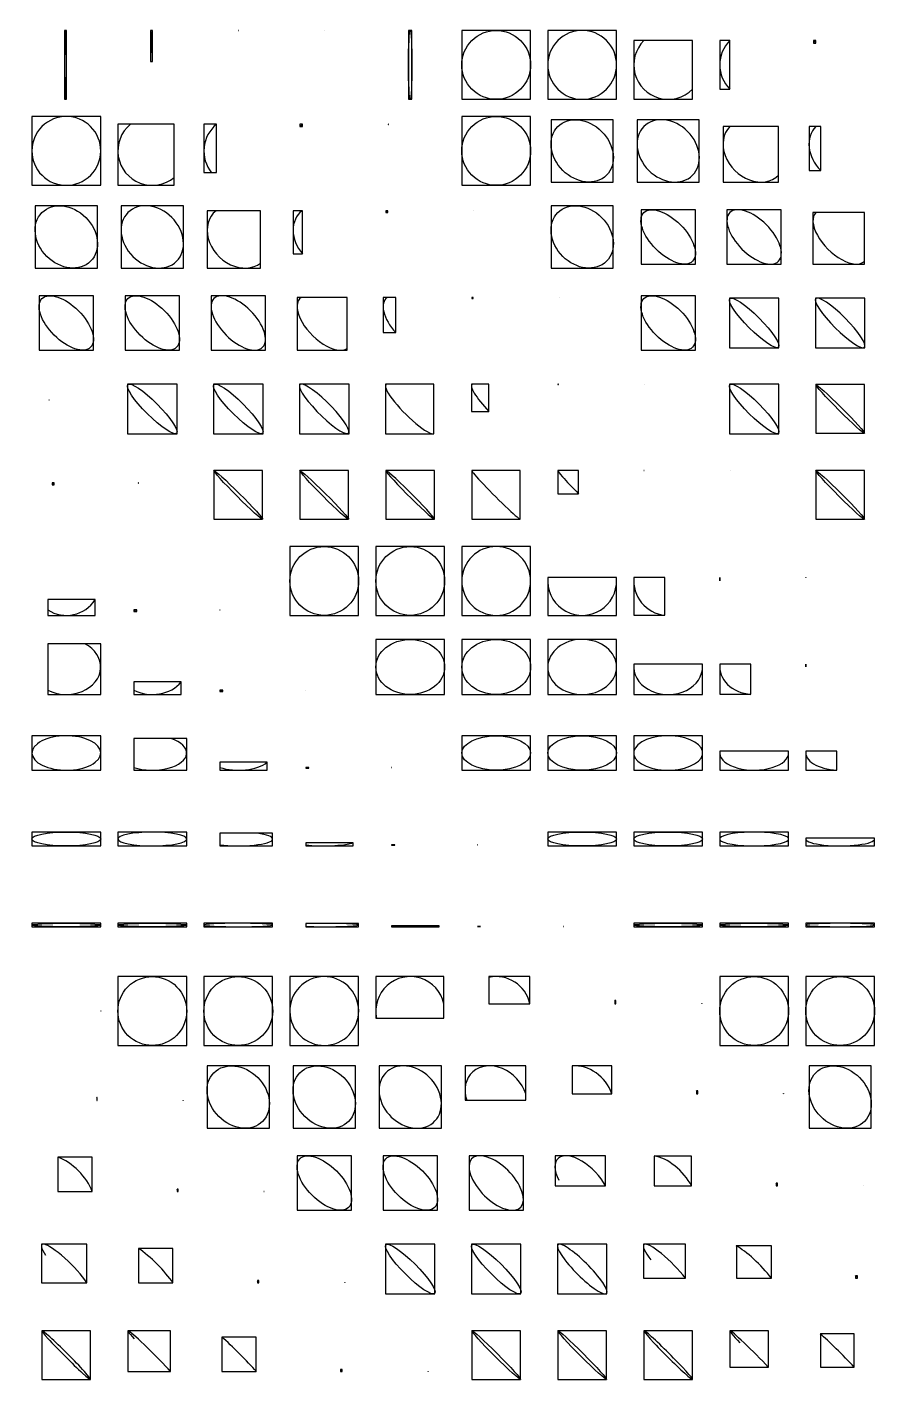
# Model space of a CAD drawing. Header units: millimetres. Extents: x -205 to 204, y -103 to 205.
# Drawn here: x -104.6 to -5.6, y -103.2 to 54.4 of the extents above; entities that cross this region are included whole.
import ezdxf

# ---------------------------------------------------------------- set-up
doc = ezdxf.new("R2010")
doc.units = ezdxf.units.MM
doc.layers.get('0').update_dxf_attribs({"lineweight": 25})

msp = doc.modelspace()

# ---------------------------------------------------------------- linework, layer by layer
for p, q in [((-99.98, 54), (-100.2, 54)), ((-100.2, 54), (-100.2, 46.02)), ((-99.98, 46.02), (-99.98, 54)), ((-89.98, 54), (-90.2, 54)), ((-90.2, 54), (-90.2, 50.4)), ((-89.98, 50.4), (-89.98, 54)), ((-79.98, 54), (-80, 54)), ((-80, 54), (-80, 53.98)), ((-80, 53.98), (-79.98, 53.98)), ((-79.98, 53.98), (-79.98, 54)), ((-69.98, 53.98), (-69.98, 53.98)), ((-69.98, 53.98), (-69.98, 53.98)), ((-69.98, 53.98), (-69.98, 53.98)), ((-69.98, 53.98), (-69.98, 53.98)), ((-59.8, 54), (-60.2, 54)), ((-60.2, 54), (-60.2, 46)), ((-59.8, 46), (-59.8, 54)), ((-46, 54), (-54, 54)), ((-54, 54), (-54, 46)), ((-46, 46), (-46, 54)), ((-36, 54), (-44, 54)), ((-44, 54), (-44, 46)), ((-36, 46), (-36, 54)), ((-27.17, 52.83), (-34, 52.83)), ((-34, 52.83), (-34, 46)), ((-27.17, 46), (-27.17, 52.83)), ((-22.83, 52.83), (-24, 52.83)), ((-24, 52.83), (-24, 47.17)), ((-22.83, 47.17), (-22.83, 52.83)), ((-12.83, 52.83), (-13.1, 52.83)), ((-13.1, 52.83), (-13.1, 52.53)), ((-13.1, 52.53), (-12.83, 52.53)), ((-12.83, 52.53), (-12.83, 52.83)), ((-90.2, 50.4), (-89.98, 50.4)), ((-100.2, 46.02), (-99.98, 46.02)), ((-60.2, 46), (-59.8, 46)), ((-54, 46), (-46, 46)), ((-44, 46), (-36, 46)), ((-34, 46), (-27.17, 46)), ((-24, 47.17), (-22.83, 47.17)), ((-96, 44), (-104, 44)), ((-104, 44), (-104, 36)), ((-96, 36), (-96, 44)), ((-87.47, 43.1), (-94, 43.1)), ((-94, 43.1), (-94, 36)), ((-87.47, 36), (-87.47, 43.1)), ((-82.53, 43.1), (-84, 43.1)), ((-84, 43.1), (-84, 37.47)), ((-82.53, 37.47), (-82.53, 43.1)), ((-72.53, 43.1), (-72.83, 43.1)), ((-72.83, 43.1), (-72.83, 42.83)), ((-72.83, 42.83), (-72.53, 42.83)), ((-72.53, 42.83), (-72.53, 43.1)), ((-62.53, 43.1), (-62.56, 43.1)), ((-62.56, 43.1), (-62.56, 43.07)), ((-62.56, 43.07), (-62.53, 43.07)), ((-62.53, 43.07), (-62.53, 43.1)), ((-46, 44), (-54, 44)), ((-54, 44), (-54, 36)), ((-46, 36), (-46, 44)), ((-36.38, 43.62), (-43.62, 43.62)), ((-43.62, 43.62), (-43.62, 36.38)), ((-36.38, 36.38), (-36.38, 43.62)), ((-26.38, 43.62), (-33.62, 43.62)), ((-33.62, 43.62), (-33.62, 36.38)), ((-26.38, 36.38), (-26.38, 43.62)), ((-17.17, 42.83), (-23.62, 42.83)), ((-23.62, 42.83), (-23.62, 36.38)), ((-17.17, 36.38), (-17.17, 42.83)), ((-12.26, 42.83), (-13.62, 42.83)), ((-13.62, 42.83), (-13.62, 37.74)), ((-12.26, 37.74), (-12.26, 42.83)), ((-84, 37.47), (-82.53, 37.47)), ((-43.62, 36.38), (-36.38, 36.38)), ((-33.62, 36.38), (-26.38, 36.38)), ((-23.62, 36.38), (-17.17, 36.38)), ((-13.62, 37.74), (-12.26, 37.74)), ((-104, 36), (-96, 36)), ((-94, 36), (-87.47, 36)), ((-54, 36), (-46, 36)), ((-96.38, 33.62), (-103.62, 33.62)), ((-103.62, 33.62), (-103.62, 26.38)), ((-96.38, 26.38), (-96.38, 33.62)), ((-86.38, 33.62), (-93.62, 33.62)), ((-93.62, 33.62), (-93.62, 26.38)), ((-86.38, 26.38), (-86.38, 33.62)), ((-36.38, 33.62), (-43.62, 33.62)), ((-43.62, 33.62), (-43.62, 26.38)), ((-36.38, 26.38), (-36.38, 33.62)), ((-26.84, 33.16), (-33.16, 33.16)), ((-33.16, 33.16), (-33.16, 26.84)), ((-26.84, 26.84), (-26.84, 33.16)), ((-16.84, 33.16), (-23.16, 33.16)), ((-23.16, 33.16), (-23.16, 26.84)), ((-16.84, 26.84), (-16.84, 33.16)), ((-77.41, 33.04), (-83.62, 33.04)), ((-83.62, 33.04), (-83.62, 26.38)), ((-77.41, 26.38), (-77.41, 33.04)), ((-72.53, 33.04), (-73.62, 33.04)), ((-73.62, 33.04), (-73.62, 28.03)), ((-72.53, 28.03), (-72.53, 33.04)), ((-62.59, 33.04), (-62.83, 33.04)), ((-62.83, 33.04), (-62.83, 32.83)), ((-62.83, 32.83), (-62.59, 32.83)), ((-62.59, 32.83), (-62.59, 33.04)), ((-52.59, 33.04), (-52.61, 33.04)), ((-52.61, 33.04), (-52.61, 33.02)), ((-52.61, 33.02), (-52.59, 33.02)), ((-52.59, 33.02), (-52.59, 33.04)), ((-7.17, 32.83), (-13.16, 32.83)), ((-13.16, 32.83), (-13.16, 26.84)), ((-7.17, 26.84), (-7.17, 32.83)), ((-73.62, 28.03), (-72.53, 28.03)), ((-33.16, 26.84), (-26.84, 26.84)), ((-23.16, 26.84), (-16.84, 26.84)), ((-13.16, 26.84), (-7.17, 26.84)), ((-103.62, 26.38), (-96.38, 26.38)), ((-93.62, 26.38), (-86.38, 26.38)), ((-83.62, 26.38), (-77.41, 26.38)), ((-43.62, 26.38), (-36.38, 26.38)), ((-96.84, 23.16), (-103.16, 23.16)), ((-103.16, 23.16), (-103.16, 16.84)), ((-96.84, 16.84), (-96.84, 23.16)), ((-86.84, 23.16), (-93.16, 23.16)), ((-93.16, 23.16), (-93.16, 16.84)), ((-86.84, 16.84), (-86.84, 23.16)), ((-76.84, 23.16), (-83.16, 23.16)), ((-83.16, 23.16), (-83.16, 16.84)), ((-76.84, 16.84), (-76.84, 23.16)), ((-67.33, 22.96), (-73.16, 22.96)), ((-73.16, 22.96), (-73.16, 16.84)), ((-67.33, 16.84), (-67.33, 22.96)), ((-61.69, 22.96), (-63.16, 22.96)), ((-63.16, 22.96), (-63.16, 18.88)), ((-61.69, 18.88), (-61.69, 22.96)), ((-52.67, 22.96), (-52.83, 22.96)), ((-52.83, 22.96), (-52.83, 22.83)), ((-52.83, 22.83), (-52.67, 22.83)), ((-52.67, 22.83), (-52.67, 22.96)), ((-42.67, 22.96), (-42.69, 22.96)), ((-42.69, 22.96), (-42.69, 22.94)), ((-42.69, 22.94), (-42.67, 22.94)), ((-42.67, 22.94), (-42.67, 22.96)), ((-26.84, 23.16), (-33.16, 23.16)), ((-33.16, 23.16), (-33.16, 16.84)), ((-26.84, 16.84), (-26.84, 23.16)), ((-17.12, 22.88), (-22.88, 22.88)), ((-22.88, 22.88), (-22.88, 17.12)), ((-17.12, 17.12), (-17.12, 22.88)), ((-7.12, 22.88), (-12.88, 22.88)), ((-12.88, 22.88), (-12.88, 17.12)), ((-7.12, 17.12), (-7.12, 22.88)), ((-63.16, 18.88), (-61.69, 18.88)), ((-103.16, 16.84), (-96.84, 16.84)), ((-93.16, 16.84), (-86.84, 16.84)), ((-83.16, 16.84), (-76.84, 16.84)), ((-73.16, 16.84), (-67.33, 16.84)), ((-33.16, 16.84), (-26.84, 16.84)), ((-22.88, 17.12), (-17.12, 17.12)), ((-12.88, 17.12), (-7.12, 17.12)), ((-87.12, 12.88), (-92.88, 12.88)), ((-92.88, 12.88), (-92.88, 7.12)), ((-87.12, 7.12), (-87.12, 12.88)), ((-77.12, 12.88), (-82.88, 12.88)), ((-82.88, 12.88), (-82.88, 7.12)), ((-77.12, 7.12), (-77.12, 12.88)), ((-67.12, 12.88), (-72.88, 12.88)), ((-72.88, 12.88), (-72.88, 7.12)), ((-67.12, 7.12), (-67.12, 12.88)), ((-57.24, 12.87), (-62.88, 12.87)), ((-62.88, 12.87), (-62.88, 7.12)), ((-57.24, 7.12), (-57.24, 12.87)), ((-50.85, 12.87), (-52.88, 12.87)), ((-52.88, 12.87), (-52.88, 9.72)), ((-50.85, 9.72), (-50.85, 12.87)), ((-42.76, 12.87), (-42.83, 12.87)), ((-42.83, 12.87), (-42.83, 12.83)), ((-42.83, 12.83), (-42.76, 12.83)), ((-42.76, 12.83), (-42.76, 12.87)), ((-32.77, 12.87), (-32.76, 12.87)), ((-32.76, 12.87), (-32.77, 12.87)), ((-32.77, 12.87), (-32.77, 12.87)), ((-32.76, 12.87), (-32.76, 12.87)), ((-17.12, 12.88), (-22.88, 12.88)), ((-22.88, 12.88), (-22.88, 7.12)), ((-17.12, 7.12), (-17.12, 12.88)), ((-7.17, 12.83), (-12.83, 12.83)), ((-12.83, 12.83), (-12.83, 7.17)), ((-7.17, 7.17), (-7.17, 12.83)), ((-101.98, 11.05), (-102, 11.05)), ((-102, 11.05), (-102, 11.03)), ((-101.98, 11.03), (-101.98, 11.05)), ((-102, 11.03), (-101.98, 11.03)), ((-52.88, 9.72), (-50.85, 9.72)), ((-92.88, 7.12), (-87.12, 7.12)), ((-82.88, 7.12), (-77.12, 7.12)), ((-72.88, 7.12), (-67.12, 7.12)), ((-62.88, 7.12), (-57.24, 7.12)), ((-22.88, 7.12), (-17.12, 7.12)), ((-12.83, 7.17), (-7.17, 7.17)), ((-77.17, 2.83), (-82.83, 2.83)), ((-82.83, 2.83), (-82.83, -2.83)), ((-77.17, -2.83), (-77.17, 2.83)), ((-67.17, 2.83), (-72.83, 2.83)), ((-72.83, 2.83), (-72.83, -2.83)), ((-67.17, -2.83), (-67.17, 2.83)), ((-57.17, 2.83), (-62.83, 2.83)), ((-62.83, 2.83), (-62.83, -2.83)), ((-57.17, -2.83), (-57.17, 2.83)), ((-47.2, 2.83), (-52.83, 2.83)), ((-52.83, 2.83), (-52.83, -2.83)), ((-47.2, -2.83), (-47.2, 2.83)), ((-40.42, 2.83), (-42.83, 2.83)), ((-42.83, 2.83), (-42.83, 0.14)), ((-40.42, 0.14), (-40.42, 2.83)), ((-32.83, 2.83), (-32.8, 2.83)), ((-32.8, 2.83), (-32.83, 2.83)), ((-32.83, 2.83), (-32.83, 2.83)), ((-32.8, 2.83), (-32.8, 2.83)), ((-22.8, 2.83), (-22.8, 2.83)), ((-22.8, 2.83), (-22.8, 2.83)), ((-22.8, 2.83), (-22.8, 2.83)), ((-22.8, 2.83), (-22.8, 2.83)), ((-7.17, 2.83), (-12.83, 2.83)), ((-12.83, 2.83), (-12.83, -2.83)), ((-7.17, -2.83), (-7.17, 2.83)), ((-101.41, 1.41), (-101.65, 1.41)), ((-101.65, 1.41), (-101.65, 1.16)), ((-101.65, 1.16), (-101.41, 1.16)), ((-101.41, 1.16), (-101.41, 1.41)), ((-91.62, 1.41), (-91.65, 1.41)), ((-91.65, 1.41), (-91.65, 1.38)), ((-91.65, 1.38), (-91.62, 1.38)), ((-91.62, 1.38), (-91.62, 1.41)), ((-42.83, 0.14), (-40.42, 0.14)), ((-82.83, -2.83), (-77.17, -2.83)), ((-72.83, -2.83), (-67.17, -2.83)), ((-62.83, -2.83), (-57.17, -2.83)), ((-52.83, -2.83), (-47.2, -2.83)), ((-12.83, -2.83), (-7.17, -2.83)), ((-66, -6), (-74, -6)), ((-74, -6), (-74, -14)), ((-66, -14), (-66, -6)), ((-56, -6), (-64, -6)), ((-64, -6), (-64, -14)), ((-56, -14), (-56, -6)), ((-46, -6), (-54, -6)), ((-54, -6), (-54, -14)), ((-46, -14), (-46, -6)), ((-36.02, -9.6), (-44, -9.6)), ((-44, -9.6), (-44, -14)), ((-36.02, -14), (-36.02, -9.6)), ((-30.4, -9.6), (-34, -9.6)), ((-34, -9.6), (-34, -13.98)), ((-30.4, -13.98), (-30.4, -9.6)), ((-23.98, -9.6), (-24, -9.6)), ((-24, -9.6), (-24, -10)), ((-24, -10), (-23.98, -10)), ((-23.98, -10), (-23.98, -9.6)), ((-13.98, -9.64), (-13.98, -9.6)), ((-13.98, -9.6), (-13.98, -9.6)), ((-13.98, -9.6), (-13.98, -9.64)), ((-13.98, -9.64), (-13.98, -9.64)), ((-96.63, -12.16), (-102.16, -12.16)), ((-102.16, -12.16), (-102.16, -14)), ((-96.63, -14), (-96.63, -12.16)), ((-102.16, -14), (-96.63, -14)), ((-91.81, -13.37), (-92.16, -13.37)), ((-92.16, -13.37), (-92.16, -13.56)), ((-92.16, -13.56), (-91.81, -13.56)), ((-91.81, -13.56), (-91.81, -13.37)), ((-82.13, -13.37), (-82.16, -13.37)), ((-82.16, -13.37), (-82.16, -13.39)), ((-82.16, -13.39), (-82.13, -13.39)), ((-82.13, -13.39), (-82.13, -13.37)), ((-74, -14), (-66, -14)), ((-64, -14), (-56, -14)), ((-54, -14), (-46, -14)), ((-44, -14), (-36.02, -14)), ((-34, -13.98), (-30.4, -13.98)), ((-96, -17.31), (-102.16, -17.31)), ((-102.16, -17.31), (-102.16, -23.2)), ((-96, -23.2), (-96, -17.31)), ((-56, -16.8), (-64, -16.8)), ((-64, -16.8), (-64, -23.2)), ((-56, -23.2), (-56, -16.8)), ((-46, -16.8), (-54, -16.8)), ((-54, -16.8), (-54, -23.2)), ((-46, -23.2), (-46, -16.8)), ((-36, -16.8), (-44, -16.8)), ((-44, -16.8), (-44, -23.2)), ((-36, -23.2), (-36, -16.8)), ((-26.02, -19.68), (-34, -19.68)), ((-34, -19.68), (-34, -23.2)), ((-26.02, -23.2), (-26.02, -19.68)), ((-20.4, -19.68), (-24, -19.68)), ((-24, -19.68), (-24, -23.18)), ((-20.4, -23.18), (-20.4, -19.68)), ((-13.98, -19.68), (-14, -19.68)), ((-14, -19.68), (-14, -20)), ((-14, -20), (-13.98, -20)), ((-13.98, -20), (-13.98, -19.68)), ((-86.63, -21.73), (-92.16, -21.73)), ((-92.16, -21.73), (-92.16, -23.2)), ((-86.63, -23.2), (-86.63, -21.73)), ((-102.16, -23.2), (-96, -23.2)), ((-92.16, -23.2), (-86.63, -23.2)), ((-81.81, -22.69), (-82.16, -22.69)), ((-82.16, -22.69), (-82.16, -22.85)), ((-82.16, -22.85), (-81.81, -22.85)), ((-81.81, -22.85), (-81.81, -22.69)), ((-72.13, -22.69), (-72.16, -22.69)), ((-72.16, -22.69), (-72.16, -22.71)), ((-72.16, -22.71), (-72.13, -22.71)), ((-72.13, -22.71), (-72.13, -22.69)), ((-64, -23.2), (-56, -23.2)), ((-54, -23.2), (-46, -23.2)), ((-44, -23.2), (-36, -23.2)), ((-34, -23.2), (-26.02, -23.2)), ((-24, -23.18), (-20.4, -23.18)), ((-96, -28), (-104, -28)), ((-104, -28), (-104, -32)), ((-96, -32), (-96, -28)), ((-86, -28.32), (-92.16, -28.32)), ((-92.16, -28.32), (-92.16, -32)), ((-86, -32), (-86, -28.32)), ((-46, -28), (-54, -28)), ((-54, -28), (-54, -32)), ((-46, -32), (-46, -28)), ((-36, -28), (-44, -28)), ((-44, -28), (-44, -32)), ((-36, -32), (-36, -28)), ((-26, -28), (-34, -28)), ((-34, -28), (-34, -32)), ((-26, -32), (-26, -28)), ((-16.02, -29.8), (-24, -29.8)), ((-24, -29.8), (-24, -32)), ((-16.02, -32), (-16.02, -29.8)), ((-10.4, -29.8), (-14, -29.8)), ((-14, -29.8), (-14, -31.99)), ((-10.4, -31.99), (-10.4, -29.8)), ((-76.63, -31.08), (-82.16, -31.08)), ((-82.16, -31.08), (-82.16, -32)), ((-76.63, -32), (-76.63, -31.08)), ((-104, -32), (-96, -32)), ((-92.16, -32), (-86, -32)), ((-82.16, -32), (-76.63, -32)), ((-71.81, -31.68), (-72.16, -31.68)), ((-72.16, -31.68), (-72.16, -31.78)), ((-72.16, -31.78), (-71.81, -31.78)), ((-71.81, -31.78), (-71.81, -31.68)), ((-62.13, -31.68), (-62.16, -31.68)), ((-62.16, -31.68), (-62.16, -31.69)), ((-62.16, -31.69), (-62.13, -31.69)), ((-62.13, -31.69), (-62.13, -31.68)), ((-54, -32), (-46, -32)), ((-44, -32), (-36, -32)), ((-34, -32), (-26, -32)), ((-24, -32), (-16.02, -32)), ((-14, -31.99), (-10.4, -31.99)), ((-96, -39.2), (-104, -39.2)), ((-104, -39.2), (-104, -40.8)), ((-96, -40.8), (-96, -39.2)), ((-86, -39.2), (-94, -39.2)), ((-94, -39.2), (-94, -40.8)), ((-86, -40.8), (-86, -39.2)), ((-76, -39.33), (-82.16, -39.33)), ((-82.16, -39.33), (-82.16, -40.8)), ((-76, -40.8), (-76, -39.33)), ((-36, -39.2), (-44, -39.2)), ((-44, -39.2), (-44, -40.8)), ((-36, -40.8), (-36, -39.2)), ((-26, -39.2), (-34, -39.2)), ((-34, -39.2), (-34, -40.8)), ((-26, -40.8), (-26, -39.2)), ((-16, -39.2), (-24, -39.2)), ((-24, -39.2), (-24, -40.8)), ((-16, -40.8), (-16, -39.2)), ((-104, -40.8), (-96, -40.8)), ((-94, -40.8), (-86, -40.8)), ((-82.16, -40.8), (-76, -40.8)), ((-66.63, -40.43), (-72.16, -40.43)), ((-72.16, -40.43), (-72.16, -40.8)), ((-72.16, -40.8), (-66.63, -40.8)), ((-66.63, -40.8), (-66.63, -40.43)), ((-61.81, -40.67), (-62.16, -40.67)), ((-62.16, -40.67), (-62.16, -40.71)), ((-62.16, -40.71), (-61.81, -40.71)), ((-61.81, -40.71), (-61.81, -40.67)), ((-52.13, -40.67), (-52.16, -40.67)), ((-52.16, -40.67), (-52.16, -40.68)), ((-52.16, -40.68), (-52.13, -40.68)), ((-52.13, -40.68), (-52.13, -40.67)), ((-44, -40.8), (-36, -40.8)), ((-34, -40.8), (-26, -40.8)), ((-24, -40.8), (-16, -40.8)), ((-6.02, -39.92), (-14, -39.92)), ((-14, -39.92), (-14, -40.8)), ((-14, -40.8), (-6.02, -40.8)), ((-6.02, -40.8), (-6.02, -39.92)), ((-96, -49.8), (-104, -49.8)), ((-104, -49.8), (-104, -50.2)), ((-104, -50.2), (-96, -50.2)), ((-96, -50.2), (-96, -49.8)), ((-86, -49.8), (-94, -49.8)), ((-94, -49.8), (-94, -50.2)), ((-94, -50.2), (-86, -50.2)), ((-86, -50.2), (-86, -49.8)), ((-76, -49.8), (-84, -49.8)), ((-84, -49.8), (-84, -50.2)), ((-84, -50.2), (-76, -50.2)), ((-76, -50.2), (-76, -49.8)), ((-66, -49.83), (-72.16, -49.83)), ((-72.16, -49.83), (-72.16, -50.2)), ((-72.16, -50.2), (-66, -50.2)), ((-66, -50.2), (-66, -49.83)), ((-56.63, -50.11), (-62.16, -50.11)), ((-62.16, -50.11), (-62.16, -50.2)), ((-62.16, -50.2), (-56.63, -50.2)), ((-56.63, -50.2), (-56.63, -50.11)), ((-51.81, -50.17), (-52.16, -50.17)), ((-52.16, -50.17), (-52.16, -50.18)), ((-52.16, -50.18), (-51.81, -50.18)), ((-51.81, -50.18), (-51.81, -50.17)), ((-42.16, -50.17), (-42.13, -50.17)), ((-42.13, -50.17), (-42.16, -50.17)), ((-42.16, -50.17), (-42.16, -50.17)), ((-42.13, -50.17), (-42.13, -50.17)), ((-26, -49.8), (-34, -49.8)), ((-34, -49.8), (-34, -50.2)), ((-34, -50.2), (-26, -50.2)), ((-26, -50.2), (-26, -49.8)), ((-16, -49.8), (-24, -49.8)), ((-24, -49.8), (-24, -50.2)), ((-24, -50.2), (-16, -50.2)), ((-16, -50.2), (-16, -49.8)), ((-6, -49.8), (-14, -49.8)), ((-14, -49.8), (-14, -50.2)), ((-14, -50.2), (-6, -50.2)), ((-6, -50.2), (-6, -49.8)), ((-86, -56), (-94, -56)), ((-94, -56), (-94, -64)), ((-86, -64), (-86, -56)), ((-76, -56), (-84, -56)), ((-84, -56), (-84, -64)), ((-76, -64), (-76, -56)), ((-66, -56), (-74, -56)), ((-74, -56), (-74, -64)), ((-66, -64), (-66, -56)), ((-56.09, -56), (-64, -56)), ((-64, -56), (-64, -60.85)), ((-56.09, -60.85), (-56.09, -56)), ((-46.09, -56), (-50.85, -56)), ((-50.85, -56), (-50.85, -59.15)), ((-46.09, -59.15), (-46.09, -56)), ((-16, -56), (-24, -56)), ((-24, -56), (-24, -64)), ((-16, -64), (-16, -56)), ((-6, -56), (-14, -56)), ((-14, -56), (-14, -64)), ((-6, -64), (-6, -56)), ((-50.85, -59.15), (-46.09, -59.15)), ((-36.09, -58.76), (-36.2, -58.76)), ((-36.2, -58.76), (-36.2, -59.15)), ((-36.2, -59.15), (-36.09, -59.15)), ((-36.09, -59.15), (-36.09, -58.76)), ((-26.09, -59.11), (-26.1, -59.11)), ((-26.1, -59.11), (-26.1, -59.15)), ((-26.1, -59.15), (-26.09, -59.15)), ((-26.09, -59.15), (-26.09, -59.11)), ((-96, -60), (-96, -59.96)), ((-96, -59.96), (-96, -59.96)), ((-96, -59.96), (-96, -60)), ((-96, -60), (-96, -60)), ((-64, -60.85), (-56.09, -60.85)), ((-94, -64), (-86, -64)), ((-84, -64), (-76, -64)), ((-74, -64), (-66, -64)), ((-24, -64), (-16, -64)), ((-14, -64), (-6, -64)), ((-76.38, -66.38), (-83.62, -66.38)), ((-83.62, -66.38), (-83.62, -73.62)), ((-76.38, -73.62), (-76.38, -66.38)), ((-66.38, -66.38), (-73.62, -66.38)), ((-73.62, -66.38), (-73.62, -73.62)), ((-66.38, -73.62), (-66.38, -66.38)), ((-56.38, -66.38), (-63.62, -66.38)), ((-63.62, -66.38), (-63.62, -73.62)), ((-56.38, -73.62), (-56.38, -66.38)), ((-46.57, -66.38), (-53.62, -66.38)), ((-53.62, -66.38), (-53.62, -70.38)), ((-46.57, -70.38), (-46.57, -66.38)), ((-36.57, -66.38), (-41.16, -66.38)), ((-41.16, -66.38), (-41.16, -69.62)), ((-36.57, -69.62), (-36.57, -66.38)), ((-6.38, -66.38), (-13.62, -66.38)), ((-13.62, -66.38), (-13.62, -73.62)), ((-6.38, -73.62), (-6.38, -66.38)), ((-26.57, -69.27), (-26.7, -69.27)), ((-26.7, -69.27), (-26.7, -69.62)), ((-26.57, -69.62), (-26.57, -69.27)), ((-96.4, -70.04), (-96.46, -70.04)), ((-96.46, -70.04), (-96.46, -70.4)), ((-96.46, -70.4), (-96.4, -70.4)), ((-96.4, -70.4), (-96.4, -70.04)), ((-86.4, -70.4), (-86.4, -70.36)), ((-86.4, -70.36), (-86.4, -70.36)), ((-86.4, -70.36), (-86.4, -70.4)), ((-86.4, -70.4), (-86.4, -70.4)), ((-53.62, -70.38), (-46.57, -70.38)), ((-41.16, -69.62), (-36.57, -69.62)), ((-26.7, -69.62), (-26.57, -69.62)), ((-16.57, -69.59), (-16.58, -69.59)), ((-16.58, -69.59), (-16.58, -69.62)), ((-16.58, -69.62), (-16.57, -69.62)), ((-16.57, -69.62), (-16.57, -69.59)), ((-83.62, -73.62), (-76.38, -73.62)), ((-73.62, -73.62), (-66.38, -73.62)), ((-63.62, -73.62), (-56.38, -73.62)), ((-13.62, -73.62), (-6.38, -73.62)), ((-97, -77), (-101, -77)), ((-101, -77), (-101, -81)), ((-97, -81), (-97, -77)), ((-66.84, -76.84), (-73.16, -76.84)), ((-73.16, -76.84), (-73.16, -83.16)), ((-66.84, -83.16), (-66.84, -76.84)), ((-56.84, -76.84), (-63.16, -76.84)), ((-63.16, -76.84), (-63.16, -83.16)), ((-56.84, -83.16), (-56.84, -76.84)), ((-46.84, -76.84), (-53.16, -76.84)), ((-53.16, -76.84), (-53.16, -83.16)), ((-46.84, -83.16), (-46.84, -76.84)), ((-37.28, -76.84), (-43.16, -76.84)), ((-43.16, -76.84), (-43.16, -80.34)), ((-37.28, -80.34), (-37.28, -76.84)), ((-27.28, -76.86), (-31.62, -76.86)), ((-31.62, -76.86), (-31.62, -80.34)), ((-27.28, -80.34), (-27.28, -76.86)), ((-43.16, -80.34), (-37.28, -80.34)), ((-31.62, -80.34), (-27.28, -80.34)), ((-17.28, -80.02), (-17.46, -80.02)), ((-17.46, -80.02), (-17.46, -80.34)), ((-17.46, -80.34), (-17.28, -80.34)), ((-17.28, -80.34), (-17.28, -80.02)), ((-7.28, -80.31), (-7.3, -80.31)), ((-7.3, -80.31), (-7.3, -80.34)), ((-7.3, -80.34), (-7.28, -80.34)), ((-7.28, -80.34), (-7.28, -80.31)), ((-101, -81), (-97, -81)), ((-87, -80.7), (-87.11, -80.7)), ((-87.11, -80.7), (-87.11, -81)), ((-87.11, -81), (-87, -81)), ((-87, -81), (-87, -80.7)), ((-77, -80.97), (-77.01, -80.97)), ((-77.01, -80.97), (-77.01, -81)), ((-77.01, -81), (-77, -81)), ((-77, -81), (-77, -80.97)), ((-73.16, -83.16), (-66.84, -83.16)), ((-63.16, -83.16), (-56.84, -83.16)), ((-53.16, -83.16), (-46.84, -83.16)), ((-97.6, -87.12), (-102.88, -87.12)), ((-102.88, -87.12), (-102.88, -91.6)), ((-97.6, -91.6), (-97.6, -87.12)), ((-87.6, -87.6), (-91.6, -87.6)), ((-91.6, -87.6), (-91.6, -91.6)), ((-87.6, -91.6), (-87.6, -87.6)), ((-57.12, -87.12), (-62.88, -87.12)), ((-62.88, -87.12), (-62.88, -92.88)), ((-57.12, -92.88), (-57.12, -87.12)), ((-47.12, -87.12), (-52.88, -87.12)), ((-52.88, -87.12), (-52.88, -92.88)), ((-47.12, -92.88), (-47.12, -87.12)), ((-37.12, -87.12), (-42.88, -87.12)), ((-42.88, -87.12), (-42.88, -92.88)), ((-37.12, -92.88), (-37.12, -87.12)), ((-28, -87.12), (-32.88, -87.12)), ((-32.88, -87.12), (-32.88, -91.05)), ((-28, -91.05), (-28, -87.12)), ((-18, -87.31), (-22.07, -87.31)), ((-22.07, -87.31), (-22.07, -91.05)), ((-18, -91.05), (-18, -87.31)), ((-77.6, -91.35), (-77.77, -91.35)), ((-77.77, -91.35), (-77.77, -91.6)), ((-77.6, -91.6), (-77.6, -91.35)), ((-32.88, -91.05), (-28, -91.05)), ((-22.07, -91.05), (-18, -91.05)), ((-8, -90.78), (-8.21, -90.78)), ((-8.21, -90.78), (-8.21, -91.05)), ((-8.21, -91.05), (-8, -91.05)), ((-8, -91.05), (-8, -90.78)), ((-102.88, -91.6), (-97.6, -91.6)), ((-91.6, -91.6), (-87.6, -91.6)), ((-77.77, -91.6), (-77.6, -91.6)), ((-67.6, -91.58), (-67.62, -91.58)), ((-67.62, -91.58), (-67.62, -91.6)), ((-67.62, -91.6), (-67.6, -91.6)), ((-67.6, -91.6), (-67.6, -91.58)), ((-62.88, -92.88), (-57.12, -92.88)), ((-52.88, -92.88), (-47.12, -92.88)), ((-42.88, -92.88), (-37.12, -92.88)), ((-97.17, -97.17), (-102.83, -97.17)), ((-102.83, -97.17), (-102.83, -102.83)), ((-97.17, -102.83), (-97.17, -97.17)), ((-87.9, -97.17), (-92.83, -97.17)), ((-92.83, -97.17), (-92.83, -101.9)), ((-87.9, -101.9), (-87.9, -97.17)), ((-47.17, -97.17), (-52.83, -97.17)), ((-52.83, -97.17), (-52.83, -102.83)), ((-47.17, -102.83), (-47.17, -97.17)), ((-37.17, -97.17), (-42.83, -97.17)), ((-42.83, -97.17), (-42.83, -102.83)), ((-37.17, -102.83), (-37.17, -97.17)), ((-27.17, -97.17), (-32.83, -97.17)), ((-32.83, -97.17), (-32.83, -102.83)), ((-27.17, -102.83), (-27.17, -97.17)), ((-18.35, -97.17), (-22.83, -97.17)), ((-22.83, -97.17), (-22.83, -101.41)), ((-18.35, -101.41), (-18.35, -97.17)), ((-8.35, -97.54), (-12.3, -97.54)), ((-12.3, -97.54), (-12.3, -101.41)), ((-8.35, -101.41), (-8.35, -97.54)), ((-77.9, -97.9), (-81.9, -97.9)), ((-81.9, -97.9), (-81.9, -101.9)), ((-77.9, -101.9), (-77.9, -97.9)), ((-92.83, -101.9), (-87.9, -101.9)), ((-81.9, -101.9), (-77.9, -101.9)), ((-67.9, -101.68), (-68.1, -101.68)), ((-68.1, -101.68), (-68.1, -101.9)), ((-68.1, -101.9), (-67.9, -101.9)), ((-67.9, -101.9), (-67.9, -101.68)), ((-57.9, -101.88), (-57.92, -101.88)), ((-57.92, -101.88), (-57.92, -101.9)), ((-57.92, -101.9), (-57.9, -101.9)), ((-57.9, -101.9), (-57.9, -101.88)), ((-22.83, -101.41), (-18.35, -101.41)), ((-12.3, -101.41), (-8.35, -101.41)), ((-102.83, -102.83), (-97.17, -102.83)), ((-52.83, -102.83), (-47.17, -102.83)), ((-42.83, -102.83), (-37.17, -102.83)), ((-32.83, -102.83), (-27.17, -102.83))]:
    msp.add_line(p, q)
for centre, major_axis, ratio, start_param, end_param in [((-100, 50), (0, 4), 0.05, 6.183185, 9.324778), ((-90, 50), (0, 4), 0.05, 6.183185, 7.753982), ((-80, 50), (0, 4), 0.05, 6.183185, 6.283185), ((-70, 50), (0, 4), 0.05, 6.183185, 6.193185), ((-40, 50), (-2.83, 2.83), 1, 0, 6.282185), ((-30, 50), (-2.83, 2.83), 1, 0, 3.141593), ((-20, 50), (-2.83, 2.83), 1, 0, 1.570796), ((-10, 50), (-2.83, 2.83), 1, 0, 0.1), ((-100, 40), (-2.83, 2.83), 1, 6.183185, 12.465371), ((-90, 40), (-2.83, 2.83), 1, 6.183185, 9.324778), ((-80, 40), (-2.83, 2.83), 1, 6.183185, 7.753982), ((-70, 40), (-2.83, 2.83), 1, 6.183185, 6.283185), ((-60, 40), (-2.83, 2.83), 1, 6.183185, 6.193185), ((-30, 40), (-2.83, 2.83), 0.8, 0, 6.282185), ((-20, 40), (-2.83, 2.83), 0.8, 0, 3.141593), ((-10, 40), (-2.83, 2.83), 0.8, 0, 1.570796), ((-90, 30), (-2.83, 2.83), 0.8, 6.183185, 12.465371), ((-20, 30), (-2.83, 2.83), 0.5, 0, 6.282185), ((-80, 30), (-2.83, 2.83), 0.8, 6.183185, 9.324778), ((-70, 30), (-2.83, 2.83), 0.8, 6.183185, 7.753982), ((-60, 30), (-2.83, 2.83), 0.8, 6.183185, 6.283185), ((-50, 30), (-2.83, 2.83), 0.8, 6.183185, 6.193185), ((-10, 30), (-2.83, 2.83), 0.5, 0, 3.141593), ((-80, 20), (-2.83, 2.83), 0.5, 6.183185, 12.465371), ((-70, 20), (-2.83, 2.83), 0.5, 6.183185, 9.324778), ((-60, 20), (-2.83, 2.83), 0.5, 6.183185, 7.753982), ((-50, 20), (-2.83, 2.83), 0.5, 6.183185, 6.283185), ((-40, 20), (-2.83, 2.83), 0.5, 6.183185, 6.193185), ((-10, 20), (-2.83, 2.83), 0.2, 0, 6.282185), ((-70, 10), (-2.83, 2.83), 0.2, 6.183185, 12.465371), ((-60, 10), (-2.83, 2.83), 0.2, 6.183185, 9.324778), ((-50, 10), (-2.83, 2.83), 0.2, 6.183185, 7.753982), ((-40, 10), (-2.83, 2.83), 0.2, 6.183185, 6.283185), ((-30, 10), (-2.83, 2.83), 0.2, 6.183185, 6.193185), ((-100, 10), (-2.83, 2.83), 0.2, 1, 1.01), ((-60, 0), (-2.83, 2.83), 0.05, 6.183185, 12.465371), ((-50, 0), (-2.83, 2.83), 0.05, 6.183185, 9.324778), ((-40, 0), (-2.83, 2.83), 0.05, 6.183185, 7.753982), ((-30, 0), (-2.83, 2.83), 0.05, 6.183185, 6.283185), ((-20, 0), (-2.83, 2.83), 0.05, 6.183185, 6.193185), ((-100, 0), (-2.83, 2.83), 0.05, 1, 1.1), ((-90, 0), (-2.83, 2.83), 0.05, 1, 1.01), ((-50, -10), (-4, 0), 1, 6.183185, 12.465371), ((-40, -10), (-4, 0), 1, 6.183185, 9.324778), ((-30, -10), (-4, 0), 1, 6.183185, 7.753982), ((-20, -10), (-4, 0), 1, 6.183185, 6.283185), ((-10, -10), (-4, 0), 1, 6.183185, 6.193185), ((-100, -10), (-4, 0), 1, 1, 2.570796), ((-90, -10), (-4, 0), 1, 1, 1.1), ((-80, -10), (-4, 0), 1, 1, 1.01), ((-100, -20), (-4, 0), 0.8, 1, 4.141593), ((-40, -20), (-4, 0), 0.8, 6.183185, 12.465371), ((-30, -20), (-4, 0), 0.8, 6.183185, 9.324778), ((-20, -20), (-4, 0), 0.8, 6.183185, 7.753982), ((-10, -20), (-4, 0), 0.8, 6.183185, 6.283185), ((-90, -20), (-4, 0), 0.8, 1, 2.570796), ((-80, -20), (-4, 0), 0.8, 1, 1.1), ((-70, -20), (-4, 0), 0.8, 1, 1.01), ((-100, -30), (-4, 0), 0.5, 1, 7.282185), ((-90, -30), (-4, 0), 0.5, 1, 4.141593), ((-30, -30), (-4, 0), 0.5, 6.183185, 12.465371), ((-20, -30), (-4, 0), 0.5, 6.183185, 9.324778), ((-10, -30), (-4, 0), 0.5, 6.183185, 7.753982), ((-80, -30), (-4, 0), 0.5, 1, 2.570796), ((-70, -30), (-4, 0), 0.5, 1, 1.1), ((-60, -30), (-4, 0), 0.5, 1, 1.01), ((-90, -40), (-4, 0), 0.2, 1, 7.282185), ((-80, -40), (-4, 0), 0.2, 1, 4.141593), ((-20, -40), (-4, 0), 0.2, 6.183185, 12.465371), ((-70, -40), (-4, 0), 0.2, 1, 2.570796), ((-60, -40), (-4, 0), 0.2, 1, 1.1), ((-50, -40), (-4, 0), 0.2, 1, 1.01), ((-10, -40), (-4, 0), 0.2, 6.183185, 9.324778), ((-80, -50), (-4, 0), 0.05, 1, 7.282185), ((-70, -50), (-4, 0), 0.05, 1, 4.141593), ((-60, -50), (-4, 0), 0.05, 1, 2.570796), ((-50, -50), (-4, 0), 0.05, 1, 1.1), ((-40, -50), (-4, 0), 0.05, 1, 1.01), ((-10, -50), (-4, 0), 0.05, 6.183185, 12.465371), ((-70, -60), (2.83, -2.83), 1, 1, 7.282185), ((-60, -60), (2.83, -2.83), 1, 1, 4.141593), ((-50, -60), (2.83, -2.83), 1, 1, 2.570796), ((-40, -60), (2.83, -2.83), 1, 1, 1.1), ((-30, -60), (2.83, -2.83), 1, 1, 1.01), ((-100, -60), (2.83, -2.83), 1, 0.785398, 0.795398), ((-60, -70), (2.83, -2.83), 0.8, 1, 7.282185), ((-50, -70), (2.83, -2.83), 0.8, 1, 4.141593), ((-40, -70), (2.83, -2.83), 0.8, 1, 2.570796), ((-30, -70), (2.83, -2.83), 0.8, 1, 1.1), ((-100, -70), (2.83, -2.83), 0.8, 0.785398, 0.885398), ((-90, -70), (2.83, -2.83), 0.8, 0.785398, 0.795398), ((-20, -70), (2.83, -2.83), 0.8, 1, 1.01), ((-100, -80), (2.83, -2.83), 0.5, 0.785398, 2.356194), ((-50, -80), (2.83, -2.83), 0.5, 1, 7.282185), ((-40, -80), (2.83, -2.83), 0.5, 1, 4.141593), ((-30, -80), (2.83, -2.83), 0.5, 1, 2.570796), ((-20, -80), (2.83, -2.83), 0.5, 1, 1.1), ((-10, -80), (2.83, -2.83), 0.5, 1, 1.01), ((-90, -80), (2.83, -2.83), 0.5, 0.785398, 0.885398), ((-80, -80), (2.83, -2.83), 0.5, 0.785398, 0.795398), ((-100, -90), (2.83, -2.83), 0.2, 0.785398, 3.926991), ((-90, -90), (2.83, -2.83), 0.2, 0.785398, 2.356194), ((-40, -90), (2.83, -2.83), 0.2, 1, 7.282185), ((-30, -90), (2.83, -2.83), 0.2, 1, 4.141593), ((-20, -90), (2.83, -2.83), 0.2, 1, 2.570796), ((-80, -90), (2.83, -2.83), 0.2, 0.785398, 0.885398), ((-10, -90), (2.83, -2.83), 0.2, 1, 1.1), ((-70, -90), (2.83, -2.83), 0.2, 0.785398, 0.795398), ((-100, -100), (2.83, -2.83), 0.05, 0.785398, 7.067583), ((-90, -100), (2.83, -2.83), 0.05, 0.785398, 3.926991), ((-30, -100), (2.83, -2.83), 0.05, 1, 7.282185), ((-20, -100), (2.83, -2.83), 0.05, 1, 4.141593), ((-10, -100), (2.83, -2.83), 0.05, 1, 2.570796), ((-80, -100), (2.83, -2.83), 0.05, 0.785398, 2.356194), ((-70, -100), (2.83, -2.83), 0.05, 0.785398, 0.885398), ((-60, -100), (2.83, -2.83), 0.05, 0.785398, 0.795398)]:
    msp.add_ellipse(centre, major_axis=major_axis, ratio=ratio, start_param=start_param, end_param=end_param)
for centre, major_axis, ratio in [((-60, 50), (0, 4), 0.05), ((-50, 50), (-2.83, 2.83), 1), ((-50, 40), (-2.83, 2.83), 1), ((-40, 40), (-2.83, 2.83), 0.8), ((-100, 30), (-2.83, 2.83), 0.8), ((-40, 30), (-2.83, 2.83), 0.8), ((-30, 30), (-2.83, 2.83), 0.5), ((-100, 20), (-2.83, 2.83), 0.5), ((-90, 20), (-2.83, 2.83), 0.5), ((-30, 20), (-2.83, 2.83), 0.5), ((-20, 20), (-2.83, 2.83), 0.2), ((-90, 10), (-2.83, 2.83), 0.2), ((-80, 10), (-2.83, 2.83), 0.2), ((-20, 10), (-2.83, 2.83), 0.2), ((-10, 10), (-2.83, 2.83), 0.05), ((-80, 0), (-2.83, 2.83), 0.05), ((-70, 0), (-2.83, 2.83), 0.05), ((-10, 0), (-2.83, 2.83), 0.05), ((-70, -10), (-4, 0), 1), ((-60, -10), (-4, 0), 1), ((-60, -20), (-4, 0), 0.8), ((-50, -20), (-4, 0), 0.8), ((-50, -30), (-4, 0), 0.5), ((-40, -30), (-4, 0), 0.5), ((-100, -40), (-4, 0), 0.2), ((-40, -40), (-4, 0), 0.2), ((-30, -40), (-4, 0), 0.2), ((-100, -50), (-4, 0), 0.05), ((-90, -50), (-4, 0), 0.05), ((-30, -50), (-4, 0), 0.05), ((-20, -50), (-4, 0), 0.05), ((-90, -60), (2.83, -2.83), 1), ((-80, -60), (2.83, -2.83), 1), ((-20, -60), (2.83, -2.83), 1), ((-10, -60), (2.83, -2.83), 1), ((-80, -70), (2.83, -2.83), 0.8), ((-70, -70), (2.83, -2.83), 0.8), ((-10, -70), (2.83, -2.83), 0.8), ((-70, -80), (2.83, -2.83), 0.5), ((-60, -80), (2.83, -2.83), 0.5), ((-60, -90), (2.83, -2.83), 0.2), ((-50, -90), (2.83, -2.83), 0.2), ((-50, -100), (2.83, -2.83), 0.05), ((-40, -100), (2.83, -2.83), 0.05)]:
    msp.add_ellipse(centre, major_axis=major_axis, ratio=ratio)

doc.saveas('drawing.dxf')
